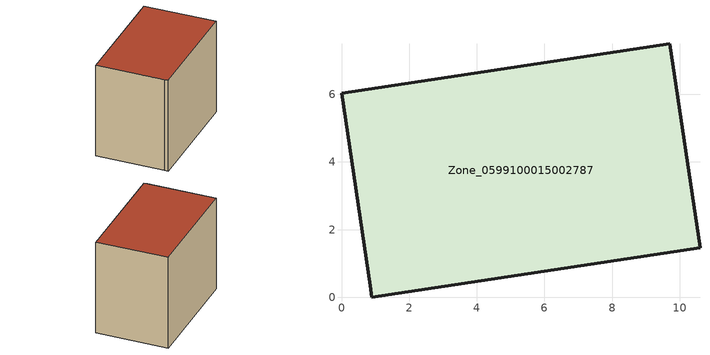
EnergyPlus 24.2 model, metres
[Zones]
Zone_0599100015002787
 floor ground (C_G): 0.85,0.34 0,6.03 9.71,7.5 10.6,1.46 0.89,0 z0.92
 wall outside (C_F): 10.6,1.46 9.71,7.5 0,6.03 0.85,0.34 0.89,0 10.6,1.46 z0.92:9.05
 roof outside (C_R): 0,6.03 0.85,0.34 0.89,0 10.6,1.46 9.71,7.5 z9.05
[BUILDING]
Pand.0599100015002787: North Axis=0; Terrain=City; Loads Convergence Tolerance Value=0.04; Temperature Convergence Tolerance Value=0.4; Solar Distribution=FullExterior; Maximum Number of Warmup Days=25; Minimum Number of Warmup Days=1
[Site:Location]
Rotterdam.The.Hague.AP_ZH_NLD Design_Conditions: Latitude=51.96; Longitude=4.45; Time Zone=1; Elevation=-4.5
[SITE:GROUNDTEMPERATURE:BUILDINGSURFACE]
18, 18, 18, 18, 18, 18, 18, 18, 18, 18, 18, 18
[MATERIAL] Thermal Absorptance=0.9; Solar Absorptance=0.7; Visible Absorptance=0.7
Name | Roughness | Thickness | Conductivity | Density | Specific Heat
G.TI.1965-1974 | MediumSmooth | 0.15 | 0.882353 | 540 | 1210
F.TI.1965-1974 | Rough | 0.3 | 0.697674 | 1920 | 840
R.TI.1965-1974 | MediumRough | 0.2 | 0.232558 | 1500 | 1000
[CONSTRUCTION]
C_G: G.TI.1965-1974
C_F: F.TI.1965-1974
C_R: R.TI.1965-1974
[ZONE]
Zone_0599100015002787: Type=1; Multiplier=1; Ceiling Height=Autocalculate; Volume=Autocalculate; Floor Area=autocalculate; Part of Total Floor Area=Yes
[ZONEINFILTRATION:DESIGNFLOWRATE]
Infil_Zone_0599100015002787: Zone or ZoneList or Space or SpaceList=Zone_0599100015002787; Schedule=AlwaysOn; Design Flow Rate Calculation Method=Flow/Area; Flow Rate per Floor Area=0.003; Constant Term Coefficient=1; Temperature Term Coefficient=0; Velocity Term Coefficient=0; Velocity Squared Term Coefficient=0
[HVACTEMPLATE:ZONE:IDEALLOADSAIRSYSTEM]
Zone_0599100015002787: Maximum Heating Supply Air Temperature=50; Minimum Cooling Supply Air Temperature=13; Maximum Heating Supply Air Humidity Ratio=0.0156; Minimum Cooling Supply Air Humidity Ratio=0.0077; Heating Limit=NoLimit; Cooling Limit=NoLimit; Dehumidification Control Type=ConstantSensibleHeatRatio; Cooling Sensible Heat Ratio=0.7; Dehumidification Setpoint=60; Humidification Control Type=None; Humidification Setpoint=30; Outdoor Air Method=None; Outdoor Air Flow Rate per Person=0.00944; Outdoor Air Flow Rate per Zone Floor Area=0; Outdoor Air Flow Rate per Zone=0; Demand Controlled Ventilation Type=None; Outdoor Air Economizer Type=NoEconomizer; Heat Recovery Type=None; Sensible Heat Recovery Effectiveness=0.7; Latent Heat Recovery Effectiveness=0.65
[ZONECONTROL:THERMOSTAT]
ThermostatControl_Zone_0599100015002787: Zone or ZoneList=Zone_0599100015002787; Control Type Schedule=DualSetpointControlType; Control 1=Thermostat_Zone_0599100015002787; Temperature Difference Between Cutout And Setpoint=0
[THERMOSTATSETPOINT:DUALSETPOINT]
Thermostat_Zone_0599100015002787: Heating Setpoint Temperature Schedule=HeatingSetpoint_Zone_0599100015002787; Cooling Setpoint Temperature Schedule=CoolingSetpoint_Zone_0599100015002787
[SCHEDULE:COMPACT]
HeatingSetpoint_Zone_0599100015002787: Through: 12/31, For: AllDays, Until: 24:00, 21
CoolingSetpoint_Zone_0599100015002787: Through: 12/31, For: AllDays, Until: 24:00, 24
DualSetpointControlType: Through: 12/31, For: AllDays, Until: 24:00, 4
AlwaysOn: Through: 12/31, For: AllDays, Until: 24:00, 1
